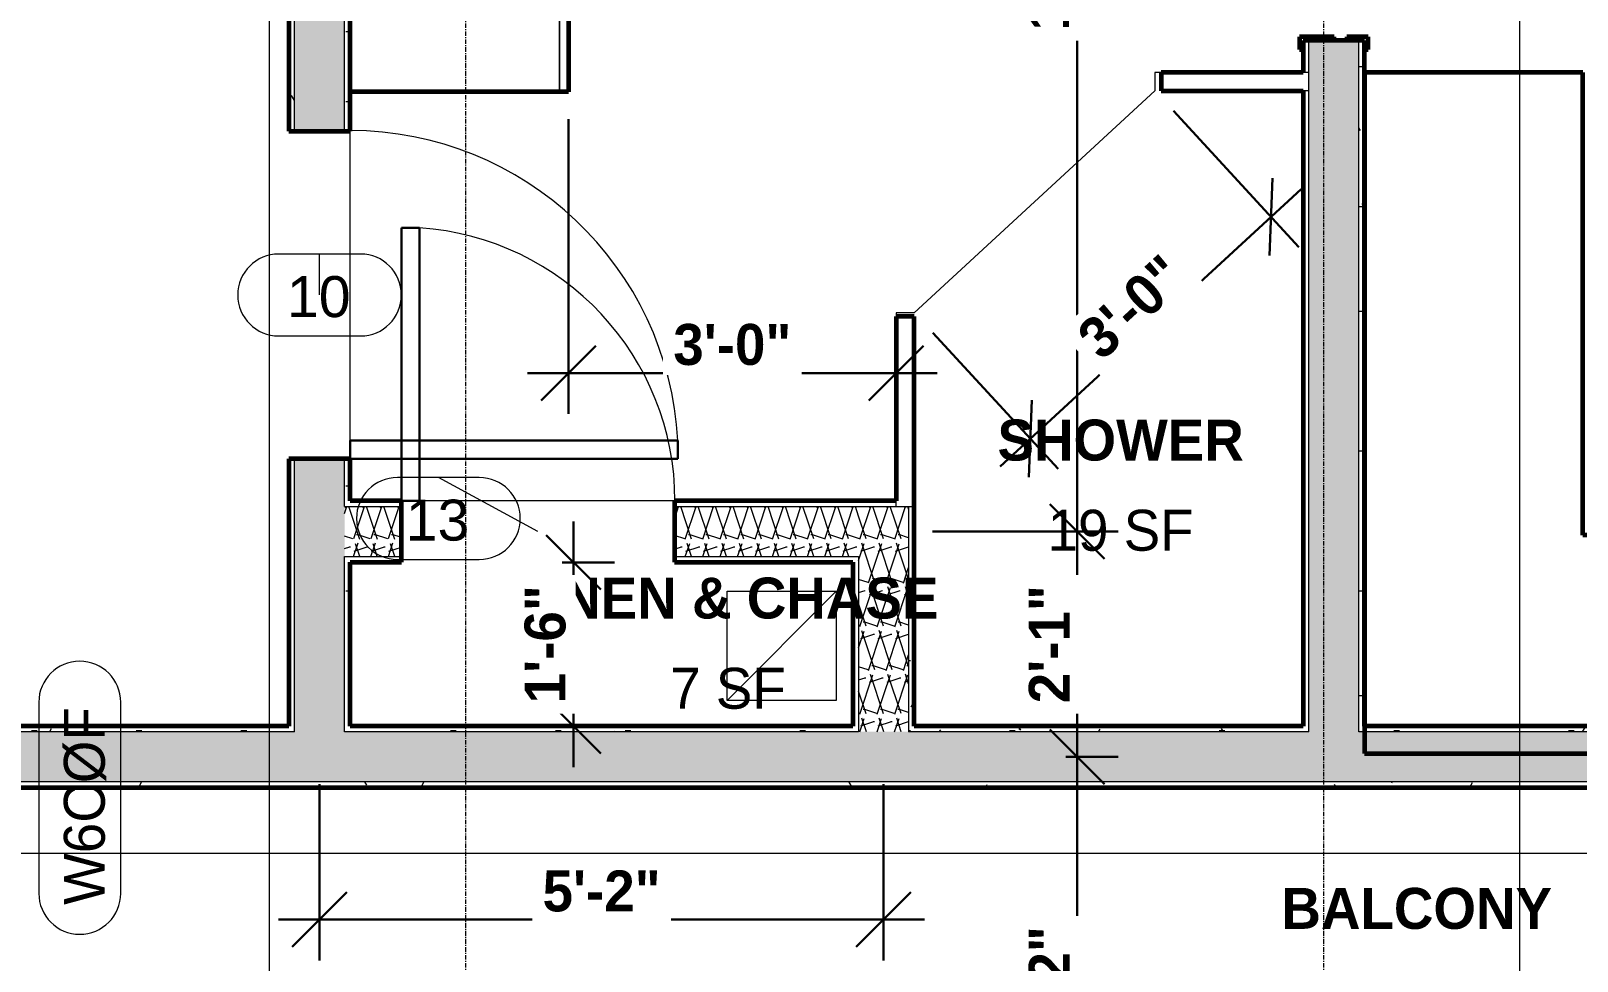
# Model space of a CAD drawing. Header units: inches. Extents: x -3304 to -1623, y 8184 to 9003.
# Drawn here: x -2575.4 to -2405.5, y 8654.3 to 8756.5 of the extents above; entities that cross this region are included whole.
import ezdxf

# ---------------------------------------------------------------- set-up
doc = ezdxf.new("R2010")
doc.units = ezdxf.units.IN
doc.header["$MEASUREMENT"] = 0
doc.linetypes.add('Grid Line 1_2_', pattern=[0.875, 0.5, -0.125, 0.125, -0.125])
doc.linetypes.add('Hidden 1_8_', pattern=[0.1875, 0.125, -0.0625])
for name, color, linetype, lineweight in [('A-ANNO-DIMS-1', 211, 'Continuous', 30), ('A-AREA-IDEN', 2, 'Continuous', 9), ('A-DETL-HDLN', 90, 'Hidden 1_8_', 9), ('A-DOOR', 31, 'Continuous', 18), ('A-DOOR-1', 31, 'Continuous', 9), ('A-DOOR-2', 31, 'Continuous', 30), ('A-DOOR-3', 31, 'Continuous', 60), ('A-DOOR-IDEN', 31, 'Continuous', 9), ('A-FLOR', 192, 'Continuous', 18), ('A-GENM', 5, 'Continuous', 9), ('A-WALL', 113, 'Continuous', 18), ('A-WALL-IDEN', 211, 'Continuous', 9), ('A-WALL-PATT-1', 111, 'Continuous', 9), ('G-ANNO-SYMB-1', 111, 'Continuous', 9), ('I-WALL-1', 2, 'Continuous', 60), ('M-HVAC-DUCT-ANNO', 70, 'Continuous', 9), ('Q-CASE', 31, 'Continuous', 9), ('Q-CASE-1', 31, 'Continuous', 60), ('S-GRID-1', 1, 'Grid Line 1_2_', 9)]:
    doc.layers.add(name, color=color, linetype=linetype, lineweight=lineweight)
doc.styles.add('Arial_1', font='arial.ttf', dxfattribs={"height": 4.5})
doc.styles.add('Century Gothic_1', font='ufonts.com_century-gothic.ttf', dxfattribs={"height": 4.5})
doc.styles.add('Century Gothic_B', font='GOTHICB.TTF', dxfattribs={"height": 4.5})
doc.dimstyles.new('OD__1_16__Tol__', dxfattribs={"dimscale": 12, "dimtxt": 4.698757, "dimasz": 0.5, "dimexe": 0.375, "dimexo": 0.25, "dimgap": 0.0625, "dimtad": 1, "dimdec": 4, "dimrnd": 0.0625, "dimzin": 3, "dimdsep": 46, "dimlunit": 4, "dimtxsty": 'Century Gothic_B', "dimblk1": 'OBLIQUE', "dimblk2": 'OBLIQUE', "dimsah": 1, "dimcen": 0.09, "dimdle": 0.375, "dimazin": 0, "dimtfac": 1, "dimtdec": 4, "dimtix": 1, "dimtmove": 0, "dimatfit": 3, "dimfxl": 1, "dimtvp": 1, "dimtfill": 1, "dimfrac": 2, "dimtolj": 1, "dimtzin": 0, "dimlwd": 30, "dimlwe": 30, "dimarcsym": 2})
doc.dimstyles.new('OD__1__Tol__', dxfattribs={"dimscale": 12, "dimtxt": 4.698757, "dimasz": 0.5, "dimexe": 0.375, "dimexo": 0.25, "dimgap": 0.0625, "dimtad": 1, "dimdec": 0, "dimzin": 3, "dimdsep": 46, "dimlunit": 4, "dimtxsty": 'Century Gothic_B', "dimblk1": 'OBLIQUE', "dimblk2": 'OBLIQUE', "dimsah": 1, "dimcen": 0.09, "dimdle": 0.375, "dimazin": 0, "dimtfac": 1, "dimtdec": 4, "dimtix": 1, "dimtmove": 0, "dimatfit": 3, "dimfxl": 1, "dimtvp": 1, "dimtfill": 1, "dimfrac": 2, "dimtolj": 1, "dimtzin": 0, "dimlwd": 30, "dimlwe": 30, "dimarcsym": 2})
pattern_1 = [(0, (6095.316, 6095.316), (15.36, 3.84), [0.634, -10.886, 0.634, -10.886, -61.44]), (0, (6095.316, 6095.316), (15.36, 3.84), [-23.04, 0.634, -22.406, 0.634, -10.886, -26.88]), (0, (6095.316, 6095.316), (15.36, 3.84), [-57.6, 0.634, -7.046, 0.634, -18.566]), (120, (6101.076, 6097.236), (-11.0055376, 11.3821502), [0.634, -10.886, 0.634, -10.886, -61.44]), (120, (6101.076, 6097.236), (-11.0055376, 11.3821502), [-23.04, 0.634, -22.406, 0.634, -10.886, -26.88]), (120, (6101.076, 6097.236), (-11.0055376, 11.3821502), [-57.6, 0.634, -7.046, 0.634, -18.566]), (240, (6102.996, 6104.916), (-4.3544624, -15.2221502), [0.634, -10.886, 0.634, -10.886, -61.44]), (240, (6102.996, 6104.916), (-4.3544624, -15.2221502), [-23.04, 0.634, -22.406, 0.634, -10.886, -26.88]), (240, (6102.996, 6104.916), (-4.3544624, -15.2221502), [-57.6, 0.634, -7.046, 0.634, -18.566])]
pattern_2 = [(161.57, (6095.556, 6095.556), (-1.920451243, 0.000150352), [0, -13.661, 1.517, 0]), (18.43, (6095.076, 6095.556), (-1.920451243, -0.000150352), [0, -13.661, 1.517, 0]), (108.43, (6095.556, 6095.556), (0.959969074, -4.80073665), [4.553, -10.625]), (71.57, (6095.076, 6095.556), (0.959969074, 4.80073665), [4.553, -10.625])]

# ---------------------------------------------------------------- blocks, each defined once
blk = doc.blocks.new('OD_CW_Base Cabinet - OD_CW_Base Cabinet-2149682-FLOOR PLAN - 2ND FLOOR')
at = {"layer": 'Q-CASE'}
for p, q in [((0.74, 0), (120.74, 0)), ((120.74, -1), (0.74, -1)), ((0.74, -1), (120.74, -1)), ((120.74, 0), (120.74, -1)), ((120.74, -1), (120.74, -24))]:
    blk.add_line(p, q, dxfattribs=at)
at = {"layer": 'Q-CASE-1'}
for p, q in [((0.74, 0), (120.74, 0)), ((120.74, 0), (120.74, -24))]:
    blk.add_line(p, q, dxfattribs=at)
blk = doc.blocks.new('Generic Models 251 - Generic Models 251-2102961-FLOOR PLAN - 2ND FLOOR')
at = {"layer": 'Q-CASE-1'}
for p, q in [((8751.94, 2428.84), (8677.13, 2428.84)), ((8677.13, 2428.84), (8677.13, 2338.84)), ((8751.94, 2404.84), (8751.94, 2428.84)), ((8869.82, 2428.84), (8795.01, 2428.84)), ((8795.01, 2428.84), (8795.01, 2404.84)), ((8869.82, 2338.84), (8869.82, 2428.84)), ((8701.13, 2362.84), (8701.13, 2404.84)), ((8701.13, 2404.84), (8751.94, 2404.84)), ((8795.01, 2404.84), (8845.82, 2404.84)), ((8845.82, 2404.84), (8845.82, 2362.84)), ((8845.82, 2362.84), (8701.13, 2362.84)), ((8677.13, 2338.84), (8869.82, 2338.84))]:
    blk.add_line(p, q, dxfattribs=at)
blk = doc.blocks.new('Sliding_Door_Pocket_door_-_Wood_8628 - 3X7-2103771-FLOOR PLAN - 2ND FLOOR')
at = {"layer": 'A-DOOR-1'}
for p, q in [((-5.99, 3.41), (-4.22, 2.87)), ((-5.99, 3.02), (-5.99, 3.41)), ((-3.85, 4.3), (-3.85, 1.93)), ((-3.46, 1.93), (-3.46, 4.3)), ((-10.91, 3.02), (-10.91, 2.73)), ((-10.91, 3.02), (-5.99, 3.02)), ((-10.91, 2.73), (-5.99, 2.73)), ((-5.99, 2.33), (-4.22, 2.87)), ((-5.99, 2.73), (-5.99, 2.33)), ((-4.44, 1.93), (-4.44, 1.77)), ((-4.44, 1.93), (-2.87, 1.93)), ((-2.87, 1.77), (-2.87, 1.93)), ((-4.44, 0.79), (-4.44, 0.63)), ((-2.87, 0.63), (-4.44, 0.63)), ((-3.85, 0.63), (-3.85, -1.74)), ((-3.46, -1.74), (-3.46, 0.63)), ((-2.87, 0.63), (-2.87, 0.79))]:
    blk.add_line(p, q, dxfattribs=at)
for centre, start, end in [((-3.65, 4.72), 360, 180), ((-3.65, 4.72), 180, 360), ((-3.65, -2.17), 0, 180), ((-3.65, -2.17), 180, 360)]:
    blk.add_arc(centre, 0.472, start, end, dxfattribs=at)
at = {"layer": 'A-DOOR-3'}
for p, q in [((-18.39, 4.33), (-19.77, 4.33)), ((-19.77, 4.33), (-19.77, 3.94)), ((-18.39, 1.97), (-18.39, 4.33)), ((18.2, 4.33), (16.82, 4.33)), ((16.82, 4.33), (16.82, 1.97)), ((18.2, 3.94), (18.2, 4.33)), ((-2.47, 1.77), (-40.44, 1.77)), ((-40.44, 1.77), (-40.44, 0.79)), ((-18.79, 1.97), (-18.39, 1.97)), ((-2.47, 0.79), (-2.47, 1.77)), ((16.82, 1.97), (17.21, 1.97)), ((-40.44, 0.79), (-2.47, 0.79)), ((-18.39, 0.59), (-18.79, 0.59)), ((-18.39, -3.21), (-18.39, 0.59)), ((17.21, 0.59), (16.82, 0.59)), ((16.82, 0.59), (16.82, -3.21)), ((-19.77, -2.81), (-19.77, -3.21)), ((-19.77, -3.21), (-18.39, -3.21)), ((16.82, -3.21), (18.2, -3.21)), ((18.2, -3.21), (18.2, -2.81))]:
    blk.add_line(p, q, dxfattribs=at)
blk = doc.blocks.new('Single-Flush - 3X7-2102331-FLOOR PLAN - 2ND FLOOR')
at = {"layer": 'A-DOOR-1'}
blk.add_arc((18, 3.37), 36.07, 93.1789, 180, dxfattribs=at)
at = {"layer": 'A-DOOR-2'}
for p, q in [((16, 3.37), (16, 39.39)), ((18, 39.39), (16, 39.39)), ((18, 3.37), (18, 39.39)), ((18, 3.37), (16, 3.37))]:
    blk.add_line(p, q, dxfattribs=at)
blk = doc.blocks.new('Generic Models 252 - Generic Models 251-2131746-FLOOR PLAN - 2ND FLOOR')
at = {"layer": 'A-GENM'}
for p, q in [((8725.56, 2480.34), (8725.13, 2480.34)), ((8725.56, 2478.34), (8725.56, 2480.34)), ((8749.94, 2451.88), (8725.56, 2478.34)), ((8751.94, 2451.88), (8749.94, 2451.88)), ((8751.94, 2451.21), (8751.94, 2451.88))]:
    blk.add_line(p, q, dxfattribs=at)
blk = doc.blocks.new('Single-Flush - 30_ x 84_-2234698-FLOOR PLAN - 2ND FLOOR')
at = {"layer": 'A-DOOR-1'}
blk.add_arc((15, -3.375), 30.067, 180, 266.18593, dxfattribs=at)
at = {"layer": 'A-DOOR-2'}
for p, q in [((13, -3.375), (13, -33.375)), ((15, -3.375), (13, -3.375)), ((15, -3.375), (15, -33.375)), ((15, -33.375), (13, -33.375))]:
    blk.add_line(p, q, dxfattribs=at)
blk = doc.blocks.new('Door Tag - Type Mark-1713542-FLOOR PLAN - 2ND FLOOR')
at = {"layer": 'A-DOOR-IDEN'}
for p, q in [((0.09375, 0.09375), (-0.09375, 0.09375)), ((-0.09375, -0.09375), (0.09375, -0.09375))]:
    blk.add_line(p, q, dxfattribs=at)
for centre, start, end in [((-0.09375, 0), 90, 270), ((0.09375, 0), 270, 90)]:
    blk.add_arc(centre, 0.09375, start, end, dxfattribs=at)
blk = doc.blocks.new('_Oblique')
at = {"color": 0, "linetype": 'ByBlock', "lineweight": -2}
blk.add_line((-0.5, -0.5), (0.5, 0.5), dxfattribs=at)
blk = doc.blocks.new('DIMBLOCK17-FLOOR PLAN - 2ND FLOOR')
at = {"layer": 'A-ANNO-DIMS-1', "color": 0, "lineweight": 30, "transparency": 16777216}
for p, q in [((-2460.44, 8622.07), (-2460.44, 8681.26)), ((-2461.68, 8676.76), (-2455.94, 8676.76)), ((-2461.68, 8626.57), (-2455.94, 8626.57))]:
    blk.add_line(p, q, dxfattribs=at)
at = {"layer": 'Defpoints', "color": 0, "transparency": 16777216}
for p in [(-2464.68, 8676.76), (-2460.44, 8676.76), (-2464.68, 8626.57)]:
    blk.add_point(p, dxfattribs=at)
at = {"layer": 'A-ANNO-DIMS-1', "color": 0, "lineweight": 30, "transparency": 16777216, "xscale": 5.999999999999999, "yscale": 5.999999999999999, "zscale": 5.999999999999999}
for p, rotation in [((-2460.44, 8676.76), 90), ((-2460.44, 8626.57), 270)]:
    blk.add_blockref('_Oblique', p, dxfattribs=dict(at, rotation=rotation))
at = {"layer": 'A-ANNO-DIMS-1', "color": 0, "transparency": 16777216, "insert": (-2463.5, 8651.66), "char_height": 4.5, "attachment_point": 5, "rotation": 90, "style": 'Century Gothic_B', "bg_fill": 3, "box_fill_scale": 1.25, "bg_fill_color": 256, "bg_fill_true_color": 13158600, "bg_fill_transparency": 0}
blk.add_mtext('\\A1;4\'-2"', dxfattribs=at)
blk = doc.blocks.new('DIMBLOCK18-FLOOR PLAN - 2ND FLOOR')
at = {"layer": 'A-ANNO-DIMS-1', "color": 0, "lineweight": 30, "transparency": 16777216}
for p, q in [((-2460.44, 8672.26), (-2460.44, 8706.01)), ((-2476.34, 8701.51), (-2455.94, 8701.51)), ((-2461.68, 8676.76), (-2455.94, 8676.76))]:
    blk.add_line(p, q, dxfattribs=at)
at = {"layer": 'Defpoints', "color": 0, "transparency": 16777216}
for p in [(-2479.34, 8701.51), (-2460.44, 8701.51), (-2464.68, 8676.76)]:
    blk.add_point(p, dxfattribs=at)
at = {"layer": 'A-ANNO-DIMS-1', "color": 0, "lineweight": 30, "transparency": 16777216, "xscale": 5.999999999999999, "yscale": 5.999999999999999, "zscale": 5.999999999999999}
for p, rotation in [((-2460.44, 8701.51), 90), ((-2460.44, 8676.76), 270)]:
    blk.add_blockref('_Oblique', p, dxfattribs=dict(at, rotation=rotation))
at = {"layer": 'A-ANNO-DIMS-1', "color": 0, "transparency": 16777216, "insert": (-2463.5, 8689.13), "char_height": 4.5, "attachment_point": 5, "rotation": 90, "style": 'Century Gothic_B', "bg_fill": 3, "box_fill_scale": 1.25, "bg_fill_color": 256, "bg_fill_true_color": 13158600, "bg_fill_transparency": 0}
blk.add_mtext('\\A1;2\'-1"', dxfattribs=at)
blk = doc.blocks.new('DIMBLOCK19-FLOOR PLAN - 2ND FLOOR')
at = {"layer": 'A-ANNO-DIMS-1', "color": 0, "lineweight": 30, "transparency": 16777216}
for p, q in [((-2460.44, 8697.01), (-2460.44, 8832.44)), ((-2464.59, 8827.94), (-2455.94, 8827.94)), ((-2476.34, 8701.51), (-2455.94, 8701.51))]:
    blk.add_line(p, q, dxfattribs=at)
at = {"layer": 'Defpoints', "color": 0, "transparency": 16777216}
for p in [(-2467.59, 8827.94), (-2460.44, 8827.94), (-2479.34, 8701.51)]:
    blk.add_point(p, dxfattribs=at)
at = {"layer": 'A-ANNO-DIMS-1', "color": 0, "lineweight": 30, "transparency": 16777216, "xscale": 5.999999999999999, "yscale": 5.999999999999999, "zscale": 5.999999999999999}
for p, rotation in [((-2460.44, 8827.94), 90), ((-2460.44, 8701.51), 270)]:
    blk.add_blockref('_Oblique', p, dxfattribs=dict(at, rotation=rotation))
at = {"layer": 'A-ANNO-DIMS-1', "color": 0, "transparency": 16777216, "insert": (-2463.55, 8764.73), "char_height": 4.5, "attachment_point": 5, "rotation": 90, "style": 'Century Gothic_B', "bg_fill": 3, "box_fill_scale": 1.25, "bg_fill_color": 256, "bg_fill_true_color": 13158600, "bg_fill_transparency": 0}
blk.add_mtext('\\A1;10\'-6"', dxfattribs=at)
blk = doc.blocks.new('DIMBLOCK21-FLOOR PLAN - 2ND FLOOR')
at = {"layer": 'A-ANNO-DIMS-1', "color": 0, "lineweight": 30, "transparency": 16777216}
for p, q in [((-2515.79, 8675.63), (-2515.79, 8702.63)), ((-2517.03, 8698.13), (-2511.29, 8698.13)), ((-2517.03, 8680.13), (-2511.29, 8680.13))]:
    blk.add_line(p, q, dxfattribs=at)
at = {"layer": 'Defpoints', "color": 0, "transparency": 16777216}
for p in [(-2520.03, 8698.13), (-2515.79, 8698.13), (-2520.03, 8680.13)]:
    blk.add_point(p, dxfattribs=at)
at = {"layer": 'A-ANNO-DIMS-1', "color": 0, "lineweight": 30, "transparency": 16777216, "xscale": 5.999999999999999, "yscale": 5.999999999999999, "zscale": 5.999999999999999}
for p, rotation in [((-2515.79, 8698.13), 90), ((-2515.79, 8680.13), 270)]:
    blk.add_blockref('_Oblique', p, dxfattribs=dict(at, rotation=rotation))
at = {"layer": 'A-ANNO-DIMS-1', "color": 0, "transparency": 16777216, "insert": (-2518.9, 8689.13), "char_height": 4.5, "attachment_point": 5, "rotation": 90, "style": 'Century Gothic_B', "bg_fill": 3, "box_fill_scale": 1.25, "bg_fill_color": 256, "bg_fill_true_color": 13158600, "bg_fill_transparency": 0}
blk.add_mtext('\\A1;1\'-6"', dxfattribs=at)
blk = doc.blocks.new('DIMBLOCK22-FLOOR PLAN - 2ND FLOOR')
at = {"layer": 'A-ANNO-DIMS-1', "color": 0, "lineweight": 30, "transparency": 16777216}
for p, q in [((-2449.85, 8747.74), (-2436.07, 8732.78)), ((-2435.81, 8739.14), (-2468.89, 8708.67)), ((-2476.3, 8723.36), (-2462.53, 8708.41))]:
    blk.add_line(p, q, dxfattribs=at)
at = {"layer": 'Defpoints', "color": 0, "transparency": 16777216}
for p in [(-2451.88, 8749.94), (-2478.34, 8725.56), (-2465.58, 8711.71)]:
    blk.add_point(p, dxfattribs=at)
at = {"layer": 'A-ANNO-DIMS-1', "color": 0, "lineweight": 30, "transparency": 16777216, "xscale": 5.999999999999999, "yscale": 5.999999999999999, "zscale": 5.999999999999999}
for p, rotation in [((-2439.12, 8736.09), 42.65847874678766), ((-2465.58, 8711.71), 222.6584787467877)]:
    blk.add_blockref('_Oblique', p, dxfattribs=dict(at, rotation=rotation))
at = {"layer": 'A-ANNO-DIMS-1', "color": 0, "transparency": 16777216, "insert": (-2454.46, 8726.19), "char_height": 4.5, "attachment_point": 5, "rotation": 42.6585, "style": 'Century Gothic_B', "bg_fill": 3, "box_fill_scale": 1.25, "bg_fill_color": 256, "bg_fill_true_color": 13158600, "bg_fill_transparency": 0}
blk.add_mtext('\\A1;3\'-0"', dxfattribs=at)
blk = doc.blocks.new('DIMBLOCK23-FLOOR PLAN - 2ND FLOOR')
at = {"layer": 'A-ANNO-DIMS-1', "color": 0, "lineweight": 30, "transparency": 16777216}
for p, q in [((-2516.34, 8746.82), (-2516.34, 8714.43)), ((-2520.84, 8718.93), (-2475.84, 8718.93)), ((-2480.34, 8720.17), (-2480.34, 8714.43))]:
    blk.add_line(p, q, dxfattribs=at)
at = {"layer": 'Defpoints', "color": 0, "transparency": 16777216}
for p in [(-2516.34, 8749.82), (-2480.34, 8723.17), (-2480.34, 8718.93)]:
    blk.add_point(p, dxfattribs=at)
at = {"layer": 'A-ANNO-DIMS-1', "color": 0, "lineweight": 30, "transparency": 16777216, "xscale": 5.999999999999999, "yscale": 5.999999999999999, "zscale": 5.999999999999999, "rotation": 180}
blk.add_blockref('_Oblique', (-2516.34, 8718.93), dxfattribs=at)
at = {"layer": 'A-ANNO-DIMS-1', "color": 0, "lineweight": 30, "transparency": 16777216, "xscale": 5.999999999999999, "yscale": 5.999999999999999, "zscale": 5.999999999999999}
blk.add_blockref('_Oblique', (-2480.34, 8718.93), dxfattribs=at)
at = {"layer": 'A-ANNO-DIMS-1', "color": 0, "transparency": 16777216, "insert": (-2498.34, 8722.04), "char_height": 4.5, "attachment_point": 5, "style": 'Century Gothic_B', "bg_fill": 3, "box_fill_scale": 1.25, "bg_fill_color": 256, "bg_fill_true_color": 13158600, "bg_fill_transparency": 0}
blk.add_mtext('\\A1;3\'-0"', dxfattribs=at)
blk = doc.blocks.new('DIMBLOCK37-FLOOR PLAN - 2ND FLOOR')
at = {"layer": 'A-ANNO-DIMS-1', "color": 0, "lineweight": 30, "transparency": 16777216}
for p, q in [((-2543.71, 8673.76), (-2543.71, 8654.38)), ((-2481.71, 8673.76), (-2481.71, 8654.38)), ((-2548.21, 8658.88), (-2477.21, 8658.88))]:
    blk.add_line(p, q, dxfattribs=at)
at = {"layer": 'Defpoints', "color": 0, "transparency": 16777216}
for p in [(-2543.71, 8676.76), (-2481.71, 8676.76), (-2481.71, 8658.88)]:
    blk.add_point(p, dxfattribs=at)
at = {"layer": 'A-ANNO-DIMS-1', "color": 0, "lineweight": 30, "transparency": 16777216, "xscale": 5.999999999999999, "yscale": 5.999999999999999, "zscale": 5.999999999999999, "rotation": 180}
blk.add_blockref('_Oblique', (-2543.71, 8658.88), dxfattribs=at)
at = {"layer": 'A-ANNO-DIMS-1', "color": 0, "lineweight": 30, "transparency": 16777216, "xscale": 5.999999999999999, "yscale": 5.999999999999999, "zscale": 5.999999999999999}
blk.add_blockref('_Oblique', (-2481.71, 8658.88), dxfattribs=at)
at = {"layer": 'A-ANNO-DIMS-1', "color": 0, "transparency": 16777216, "insert": (-2512.71, 8661.99), "char_height": 4.5, "attachment_point": 5, "style": 'Century Gothic_B', "bg_fill": 3, "box_fill_scale": 1.25, "bg_fill_color": 256, "bg_fill_true_color": 13158600, "bg_fill_transparency": 0}
blk.add_mtext('\\A1;5\'-2"', dxfattribs=at)
blk = doc.blocks.new('Wall Tag - ONE-633520-FLOOR PLAN - 2ND FLOOR')
at = {"layer": 'A-WALL-IDEN'}
for p, q in [((0.21875, 0.09375), (-0.21875, 0.09375)), ((-0.21875, -0.09375), (0.21875, -0.09375))]:
    blk.add_line(p, q, dxfattribs=at)
for centre, start, end in [((-0.21875, 0), 90, 270), ((0.21875, 0), 270, 90)]:
    blk.add_arc(centre, 0.09375, start, end, dxfattribs=at)

msp = doc.modelspace()

# ---------------------------------------------------------------- hatches: boundary and pattern name
at = {"layer": 'A-WALL-PATT-1'}
h = msp.add_hatch(dxfattribs=at)
h.set_pattern_fill('FP_8', color=256, style=0, pattern_type=2)
h.set_pattern_definition(pattern_2)
h.paths.add_polyline_path([(-2546.46168, 8679.50688), (-2540.96168, 8679.50688), (-2540.96168, 8709.50688), (-2546.46168, 8709.50688), (-2546.46168, 8680.13188)], flags=0)
h.paths.add_polyline_path([(-2540.96168, 8745.50688), (-2540.96168, 8870.56938), (-2546.46168, 8870.56938), (-2546.46168, 8745.50688)], flags=0)
h = msp.add_hatch(dxfattribs=at)
h.set_pattern_fill('FP_8', color=256, style=0, pattern_type=2)
h.set_pattern_definition(pattern_2)
h.paths.add_polyline_path([(-2429.46168, 8679.50688), (-2429.46168, 8755.47563), (-2434.96168, 8755.47563), (-2434.96168, 8679.50688)], flags=0)
h.paths.add_polyline_path([(-2429.46168, 8791.47563), (-2429.46168, 8870.56938), (-2434.96168, 8870.56938), (-2434.96168, 8791.47563), (-2432.18314, 8791.47563), (-2432.18314, 8827.47563), (-2430.80519, 8827.47563), (-2430.80519, 8791.47563)], flags=0)
h = msp.add_hatch(dxfattribs=at)
h.set_pattern_fill('FP_4', color=256, style=0, pattern_type=2)
h.set_pattern_definition(pattern_1)
h.paths.add_polyline_path([(-2546.46168, 8680.13188), (-2546.46168, 8709.50688), (-2547.08668, 8709.50688), (-2547.08668, 8680.13188)], flags=0)
h.paths.add_polyline_path([(-2547.08668, 8745.50688), (-2546.46168, 8745.50688), (-2546.46168, 8869.81938), (-2547.08668, 8869.81938), (-2547.08668, 8782.25671)], flags=0)
h = msp.add_hatch(dxfattribs=at)
h.set_pattern_fill('FP_4', color=256, style=0, pattern_type=2)
h.set_pattern_definition(pattern_1)
h.paths.add_polyline_path([(-2540.33668, 8680.13188), (-2540.33668, 8698.75688), (-2540.96168, 8698.75688), (-2540.96168, 8680.13188)], flags=0)
h.paths.add_polyline_path([(-2540.33668, 8704.25688), (-2540.33668, 8709.50688), (-2540.96168, 8709.50688), (-2540.96168, 8704.25688)], flags=0)
h.paths.add_polyline_path([(-2540.33668, 8745.50688), (-2540.33668, 8869.81938), (-2540.96168, 8869.81938), (-2540.96168, 8745.50688)], flags=0)
h = msp.add_hatch(dxfattribs=at)
h.set_pattern_fill('FP_4', color=256, style=0, pattern_type=2)
h.set_pattern_definition(pattern_1)
h.paths.add_polyline_path([(-2435.58668, 8680.13188), (-2434.96168, 8680.13188), (-2434.96168, 8749.94285), (-2435.58668, 8749.94285), (-2435.58668, 8708.20681)], flags=0)
h.paths.add_polyline_path([(-2435.58668, 8751.94285), (-2434.96168, 8751.94285), (-2434.96168, 8755.47563), (-2435.58668, 8755.47563)], flags=0)
h.paths.add_polyline_path([(-2435.58668, 8791.47563), (-2434.96168, 8791.47563), (-2434.96168, 8869.81938), (-2435.58668, 8869.81938), (-2435.58668, 8819.28166)], flags=0)
h = msp.add_hatch(dxfattribs=at)
h.set_pattern_fill('FP_4', color=256, style=0, pattern_type=2)
h.set_pattern_definition(pattern_1)
h.paths.add_polyline_path([(-2428.83668, 8680.13188), (-2428.83668, 8755.47563), (-2429.46168, 8755.47563), (-2429.46168, 8680.13188)], flags=0)
h.paths.add_polyline_path([(-2429.46168, 8791.47563), (-2428.83668, 8791.47563), (-2428.83668, 8869.81938), (-2429.46168, 8869.81938), (-2429.46168, 8819.28166)], flags=0)
h = msp.add_hatch(dxfattribs=at)
h.set_pattern_fill('FP_8', color=256, style=0, pattern_type=2)
h.set_pattern_definition(pattern_2)
h.paths.add_polyline_path([(-2504.71168, 8698.75688), (-2484.46168, 8698.75688), (-2484.46168, 8704.25688), (-2504.71168, 8704.25688)], flags=0)
h.paths.add_polyline_path([(-2534.71168, 8698.75688), (-2534.71168, 8704.25688), (-2540.96168, 8704.25688), (-2540.96168, 8698.75688), (-2540.33668, 8698.75688)], flags=0)
h = msp.add_hatch(dxfattribs=at)
h.set_pattern_fill('FP_8', color=256, style=0, pattern_type=2)
h.set_pattern_definition(pattern_2)
h.paths.add_polyline_path([(-2478.96168, 8679.50688), (-2478.96168, 8704.25688), (-2484.46168, 8704.25688), (-2484.46168, 8679.50688)], flags=0)
h = msp.add_hatch(dxfattribs=at)
h.set_pattern_fill('FP_4', color=256, style=0, pattern_type=2)
h.set_pattern_definition(pattern_1)
h.paths.add_polyline_path([(-2478.33668, 8680.13188), (-2478.33668, 8704.25688), (-2478.96168, 8704.25688), (-2478.96168, 8680.13188)], flags=0)
h = msp.add_hatch(dxfattribs=at)
h.set_pattern_fill('FP_4', color=256, style=0, pattern_type=2)
h.set_pattern_definition(pattern_1)
h.paths.add_polyline_path([(-2259.46168, 8679.50688), (-2259.46168, 8680.13188), (-2261.71168, 8680.13188), (-2261.71168, 8679.50688)], flags=0)
h.paths.add_polyline_path([(-2301.96168, 8679.50688), (-2297.71168, 8679.50688), (-2297.71168, 8680.13188), (-2301.96168, 8680.13188)], flags=0)
h.paths.add_polyline_path([(-2307.46168, 8679.50688), (-2307.46168, 8680.13188), (-2332.71168, 8680.13188), (-2332.71168, 8679.50688), (-2310.7654, 8679.50688)], flags=0)
h.paths.add_polyline_path([(-2338.21168, 8679.50688), (-2338.21168, 8680.13188), (-2429.46168, 8680.13188), (-2429.46168, 8679.50688), (-2347.08907, 8679.50688)], flags=0)
h.paths.add_polyline_path([(-2434.96168, 8679.50688), (-2434.96168, 8680.13188), (-2478.96168, 8680.13188), (-2478.96168, 8679.50688), (-2456.06007, 8679.50688)], flags=0)
h.paths.add_polyline_path([(-2484.46168, 8679.50688), (-2484.46168, 8680.13188), (-2540.96168, 8680.13188), (-2540.96168, 8679.50688), (-2492.38374, 8679.50688)], flags=0)
h.paths.add_polyline_path([(-2546.46168, 8679.50688), (-2546.46168, 8680.13188), (-2596.32885, 8680.13188), (-2596.32885, 8679.50688), (-2565.03107, 8679.50688)], flags=0)
h = msp.add_hatch(dxfattribs=at)
h.set_pattern_fill('FP_8', color=256, style=0, pattern_type=2)
h.set_pattern_definition(pattern_2)
h.paths.add_polyline_path([(-2261.71168, 8674.00688), (-2253.96168, 8674.00688), (-2253.96168, 8679.50688), (-2261.71168, 8679.50688)], flags=0)
h.paths.add_polyline_path([(-2297.71168, 8674.00688), (-2297.71168, 8679.50688), (-2595.70385, 8679.50688), (-2595.70385, 8674.00688), (-2310.7654, 8674.00688)], flags=0)
h = msp.add_hatch(dxfattribs=at)
h.set_pattern_fill('FP_4', color=256, style=0, pattern_type=2)
h.set_pattern_definition(pattern_1)
h.paths.add_polyline_path([(-2261.71168, 8673.38188), (-2253.33668, 8673.38188), (-2253.33668, 8674.00688), (-2261.71168, 8674.00688)], flags=0)
h.paths.add_polyline_path([(-2297.71168, 8673.38188), (-2297.71168, 8674.00688), (-2590.20385, 8674.00688), (-2590.20385, 8673.38188), (-2310.7654, 8673.38188)], flags=0)

# ---------------------------------------------------------------- linework, layer by layer
at = {"layer": 'A-DETL-HDLN'}
msp.add_line((-2610.11483, 8673.38188), (-2560.11483, 8673.38188), dxfattribs=at)
at = {"layer": 'A-DOOR-IDEN'}
msp.add_line((-2543.71168, 8727.50688), (-2543.71168, 8732.00688), dxfattribs=at)
at = {"layer": 'A-FLOR'}
for p, q in [((-2540.33668, 8709.50688), (-2540.33668, 8745.50688)), ((-2504.71168, 8704.88188), (-2534.71168, 8704.88188))]:
    msp.add_line(p, q, dxfattribs=at)
at = {"layer": 'A-WALL'}
for p, q in [((-2546.46168, 8745.50688), (-2546.46168, 8870.56938)), ((-2540.96168, 8745.50688), (-2540.96168, 8870.56938)), ((-2434.96168, 8679.50688), (-2434.96168, 8755.47563)), ((-2429.46168, 8679.50688), (-2429.46168, 8755.47563)), ((-2434.96168, 8751.94285), (-2435.58668, 8751.94285)), ((-2434.96168, 8749.94285), (-2435.58668, 8749.94285)), ((-2546.46168, 8679.50688), (-2546.46168, 8709.50688)), ((-2540.96168, 8704.25688), (-2540.96168, 8709.50688)), ((-2540.96168, 8704.25688), (-2534.71168, 8704.25688)), ((-2504.71168, 8704.25688), (-2478.33668, 8704.25688)), ((-2480.33668, 8704.25688), (-2480.33668, 8704.88188)), ((-2478.96168, 8704.25688), (-2478.96168, 8679.50688)), ((-2540.96168, 8679.50688), (-2540.96168, 8698.75688)), ((-2540.96168, 8698.75688), (-2534.71168, 8698.75688)), ((-2504.71168, 8698.75688), (-2484.46168, 8698.75688)), ((-2484.46168, 8698.75688), (-2484.46168, 8679.50688)), ((-2546.46168, 8679.50688), (-2595.70385, 8679.50688)), ((-2484.46168, 8679.50688), (-2540.96168, 8679.50688)), ((-2434.96168, 8679.50688), (-2478.96168, 8679.50688)), ((-2338.21168, 8679.50688), (-2429.46168, 8679.50688)), ((-2297.71168, 8674.00688), (-2590.20385, 8674.00688))]:
    msp.add_line(p, q, dxfattribs=at)
at = {"layer": 'G-ANNO-SYMB-1'}
for p, q in [((-2411.79874, 8968.13152), (-2411.79874, 8212.51398)), ((-2549.24293, 8935.60058), (-2549.24293, 8212.51398)), ((-3275.15078, 8666.16698), (-1846.83602, 8666.16698))]:
    msp.add_line(p, q, dxfattribs=at)
at = {"layer": 'I-WALL-1'}
for p, q in [((-2547.08668, 8869.81938), (-2547.08668, 8745.50688)), ((-2540.33668, 8745.50688), (-2540.33668, 8869.81938)), ((-2435.58668, 8755.47563), (-2435.58668, 8751.94285)), ((-2428.83668, 8755.47563), (-2435.58668, 8755.47563)), ((-2428.83668, 8680.13188), (-2428.83668, 8755.47563)), ((-2435.58668, 8751.94285), (-2451.21168, 8751.94285)), ((-2451.21168, 8751.94285), (-2451.21168, 8749.94285)), ((-2451.21168, 8749.94285), (-2435.58668, 8749.94285)), ((-2435.58668, 8749.94285), (-2435.58668, 8680.13188)), ((-2547.08668, 8745.50688), (-2540.33668, 8745.50688)), ((-2478.33668, 8725.13188), (-2480.33668, 8725.13188)), ((-2480.33668, 8725.13188), (-2480.33668, 8704.88188)), ((-2478.33668, 8680.13188), (-2478.33668, 8725.13188)), ((-2547.08668, 8709.50688), (-2547.08668, 8680.13188)), ((-2540.33668, 8709.50688), (-2547.08668, 8709.50688)), ((-2540.33668, 8704.88188), (-2540.33668, 8709.50688)), ((-2534.71168, 8704.88188), (-2540.33668, 8704.88188)), ((-2534.71168, 8698.13188), (-2534.71168, 8704.88188)), ((-2480.33668, 8704.88188), (-2504.71168, 8704.88188)), ((-2504.71168, 8704.88188), (-2504.71168, 8698.13188)), ((-2540.33668, 8680.13188), (-2540.33668, 8698.13188)), ((-2540.33668, 8698.13188), (-2534.71168, 8698.13188)), ((-2504.71168, 8698.13188), (-2485.08668, 8698.13188)), ((-2485.08668, 8698.13188), (-2485.08668, 8680.13188)), ((-2547.08668, 8680.13188), (-2596.32885, 8680.13188)), ((-2485.08668, 8680.13188), (-2540.33668, 8680.13188)), ((-2435.58668, 8680.13188), (-2478.33668, 8680.13188)), ((-2338.83668, 8680.13188), (-2428.83668, 8680.13188)), ((-2589.57885, 8673.38188), (-2297.71168, 8673.38188))]:
    msp.add_line(p, q, dxfattribs=at)
at = {"layer": 'M-HVAC-DUCT-ANNO'}
for p, q in [((-2498.91584, 8682.94438), (-2486.91584, 8694.94438)), ((-2498.91584, 8694.94438), (-2486.91584, 8694.94438)), ((-2498.91584, 8682.94438), (-2498.91584, 8694.94438)), ((-2486.91584, 8694.94438), (-2486.91584, 8682.94438)), ((-2486.91584, 8682.94438), (-2498.91584, 8682.94438))]:
    msp.add_line(p, q, dxfattribs=at)
at = {"layer": 'S-GRID-1'}
for p, q in [((-2527.61793, 8289.59722), (-2527.61793, 8978.71797)), ((-2433.33668, 8289.59722), (-2433.33668, 8978.71797))]:
    msp.add_line(p, q, dxfattribs=at)

# ---------------------------------------------------------------- block references
at = {"layer": 'A-DOOR'}
for name, p, rotation in [('Sliding_Door_Pocket_door_-_Wood_8628 - 3X7-2103771-FLOOR PLAN - 2ND FLOOR', (-2432.77357, 8772.68823), 269.9999999999999), ('Single-Flush - 3X7-2102331-FLOOR PLAN - 2ND FLOOR', (-2543.71168, 8727.50688), 269.9999999999999), ('Single-Flush - 30_ x 84_-2234698-FLOOR PLAN - 2ND FLOOR', (-2519.71168, 8701.50688), 180)]:
    msp.add_blockref(name, p, dxfattribs=dict(at, rotation=rotation))
at = {"layer": 'A-DOOR-IDEN', "xscale": 47.99999999999997, "yscale": 47.99999999999997, "zscale": 47.99999999999997}
msp.add_blockref('Door Tag - Type Mark-1713542-FLOOR PLAN - 2ND FLOOR', (-2543.71168, 8727.50688), dxfattribs=at)
at = {"layer": 'A-GENM', "rotation": 89.9999999999999}
msp.add_blockref('Generic Models 252 - Generic Models 251-2131746-FLOOR PLAN - 2ND FLOOR', (0, 0), dxfattribs=at)
at = {"layer": 'A-WALL-IDEN', "xscale": 47.99999999999997, "yscale": 47.99999999999997, "zscale": 47.99999999999997, "rotation": 89.99999999999991}
msp.add_blockref('Wall Tag - ONE-633520-FLOOR PLAN - 2ND FLOOR', (-2570.07465, 8672.25688), dxfattribs=at)
at = {"layer": 'Q-CASE'}
for name, p, rotation in [('OD_CW_Base Cabinet - OD_CW_Base Cabinet-2149682-FLOOR PLAN - 2ND FLOOR', (-2516.33668, 8870.55709), 270.000000000001), ('Generic Models 251 - Generic Models 251-2102961-FLOOR PLAN - 2ND FLOOR', (0, 0), 89.9999999999999)]:
    msp.add_blockref(name, p, dxfattribs=dict(at, rotation=rotation))

# ---------------------------------------------------------------- texts
at = {"layer": 'A-AREA-IDEN', "char_height": 4.5, "attachment_point": 1}
for s, insert, width, style in [('LINEN & CHASE', (-2522.49281, 8696.4532), 55.9035, 'Century Gothic_B'), ('7 SF', (-2505.17312, 8686.54299), 13.938, 'Century Gothic_1'), ('BALCONY', (-2437.98688, 8662.35266), 36.8145, 'Century Gothic_B')]:
    msp.add_mtext(s, dxfattribs=dict(at, insert=insert, width=width, style=style))
at = {"layer": 'A-DOOR-IDEN', "char_height": 4.5, "width": 8.484, "attachment_point": 1, "style": 'Arial_1'}
for s, insert in [('10', (-2547.29455, 8729.57883)), ('13', (-2534.23594, 8705.01962))]:
    msp.add_mtext(s, dxfattribs=dict(at, insert=insert))
at = {"layer": 'A-WALL-IDEN', "insert": (-2571.81879, 8660.48812), "char_height": 4.5, "width": 28.3305, "attachment_point": 1, "rotation": 90, "style": 'Century Gothic_1'}
msp.add_mtext('W6CØF', dxfattribs=at)

# ---------------------------------------------------------------- next in the draw order: dimensions: what is measured, and where the dimension line sits
at = {"layer": 'A-ANNO-DIMS-1'}
for base, p1, p2, dimstyle, override, picture, middle in [((-2515.78743, 8698.13188), (-2520.03007, 8680.13188), (-2520.03007, 8698.13188), 'OD__1_16__Tol__', {"dimpost": '<>', "dimfxl": 18}, 'DIMBLOCK21-FLOOR PLAN - 2ND FLOOR', (-2518.90062, 8689.13188)), ((-2460.44158, 8676.75688), (-2464.68422, 8626.56938), (-2464.68422, 8676.75688), 'OD__1__Tol__', {"dimpost": '<>', "dimfxl": 50.1875}, 'DIMBLOCK17-FLOOR PLAN - 2ND FLOOR', (-2463.49817, 8651.66313))]:
    dim = msp.add_linear_dim(base=base, p1=p1, p2=p2, angle=90, dimstyle=dimstyle, override=override, dxfattribs=at)
    dim.commit()
    dim.dimension.update_dxf_attribs({"geometry": picture, "text_midpoint": middle})

# ---------------------------------------------------------------- next in the draw order: linework, layer by layer
at = {"layer": 'A-DOOR-IDEN'}
msp.add_line((-2519.71168, 8701.50688), (-2530.65308, 8707.44767), dxfattribs=at)

# ---------------------------------------------------------------- next in the draw order: block references
at = {"layer": 'A-DOOR-IDEN', "xscale": 47.99999999999997, "yscale": 47.99999999999997, "zscale": 47.99999999999997}
msp.add_blockref('Door Tag - Type Mark-1713542-FLOOR PLAN - 2ND FLOOR', (-2530.65308, 8702.94767), dxfattribs=at)

# ---------------------------------------------------------------- next in the draw order: dimensions: what is measured, and where the dimension line sits
at = {"layer": 'A-ANNO-DIMS-1'}
dim = msp.add_linear_dim(base=(-2460.44158, 8701.50688), p1=(-2464.68422, 8676.75688), p2=(-2479.33668, 8701.50688), angle=90, dimstyle='OD__1__Tol__', override={"dimpost": '<>', "dimfxl": 28.76208}, dxfattribs=at)
dim.commit()
dim.dimension.update_dxf_attribs({"geometry": 'DIMBLOCK18-FLOOR PLAN - 2ND FLOOR', "text_midpoint": (-2463.49817, 8689.13188)})

# ---------------------------------------------------------------- next in the draw order: dimensions: what is measured, and where the dimension line sits
dim = msp.add_linear_dim(base=(-2460.44158, 8827.94438), p1=(-2479.33668, 8701.50688), p2=(-2467.58668, 8827.94438), angle=90, dimstyle='OD__1__Tol__', override={"dimpost": '<>', "dimfxl": 126.982298}, dxfattribs=at)
dim.commit()
dim.dimension.update_dxf_attribs({"geometry": 'DIMBLOCK19-FLOOR PLAN - 2ND FLOOR', "text_midpoint": (-2463.55477, 8764.72563)})
dim = msp.add_linear_dim(base=(-2481.71168, 8658.87519), p1=(-2543.71168, 8676.75688), p2=(-2481.71168, 8676.75688), dimstyle='OD__1__Tol__', override={"dimpost": '<>', "dimfxl": 62}, dxfattribs=at)
dim.commit()
dim.dimension.update_dxf_attribs({"geometry": 'DIMBLOCK37-FLOOR PLAN - 2ND FLOOR', "text_midpoint": (-2512.71168, 8661.98837)})

# ---------------------------------------------------------------- next in the draw order: texts
at = {"layer": 'A-AREA-IDEN', "insert": (-2463.68459, 8703.906), "char_height": 4.5, "width": 18.18, "attachment_point": 1, "style": 'Century Gothic_1'}
msp.add_mtext('19 SF', dxfattribs=at)

# ---------------------------------------------------------------- next in the draw order: dimensions: what is measured, and where the dimension line sits
at = {"layer": 'A-ANNO-DIMS-1'}
dim = msp.add_linear_dim(base=(-2465.57574, 8711.715), p1=(-2451.88084, 8749.94285), p2=(-2478.33746, 8725.56486), angle=42.6584787, dimstyle='OD__1_16__Tol__', override={"dimpost": '<>', "dimfxl": 35.975533}, dxfattribs=at)
dim.commit()
dim.dimension.update_dxf_attribs({"geometry": 'DIMBLOCK22-FLOOR PLAN - 2ND FLOOR', "text_midpoint": (-2454.45701, 8726.19345)})

# ---------------------------------------------------------------- next in the draw order: texts
at = {"layer": 'A-AREA-IDEN', "insert": (-2469.19325, 8713.81621), "char_height": 4.5, "width": 31.512, "attachment_point": 1, "style": 'Century Gothic_B'}
msp.add_mtext('SHOWER', dxfattribs=at)

# ---------------------------------------------------------------- next in the draw order: dimensions: what is measured, and where the dimension line sits
at = {"layer": 'A-ANNO-DIMS-1'}
dim = msp.add_linear_dim(base=(-2480.33668, 8718.92811), p1=(-2516.33668, 8749.81938), p2=(-2480.33668, 8723.17075), dimstyle='OD__1_16__Tol__', override={"dimpost": '<>', "dimfxl": 44.79006}, dxfattribs=at)
dim.commit()
dim.dimension.update_dxf_attribs({"geometry": 'DIMBLOCK23-FLOOR PLAN - 2ND FLOOR', "text_midpoint": (-2498.33668, 8722.0413)})

doc.saveas('drawing.dxf')
